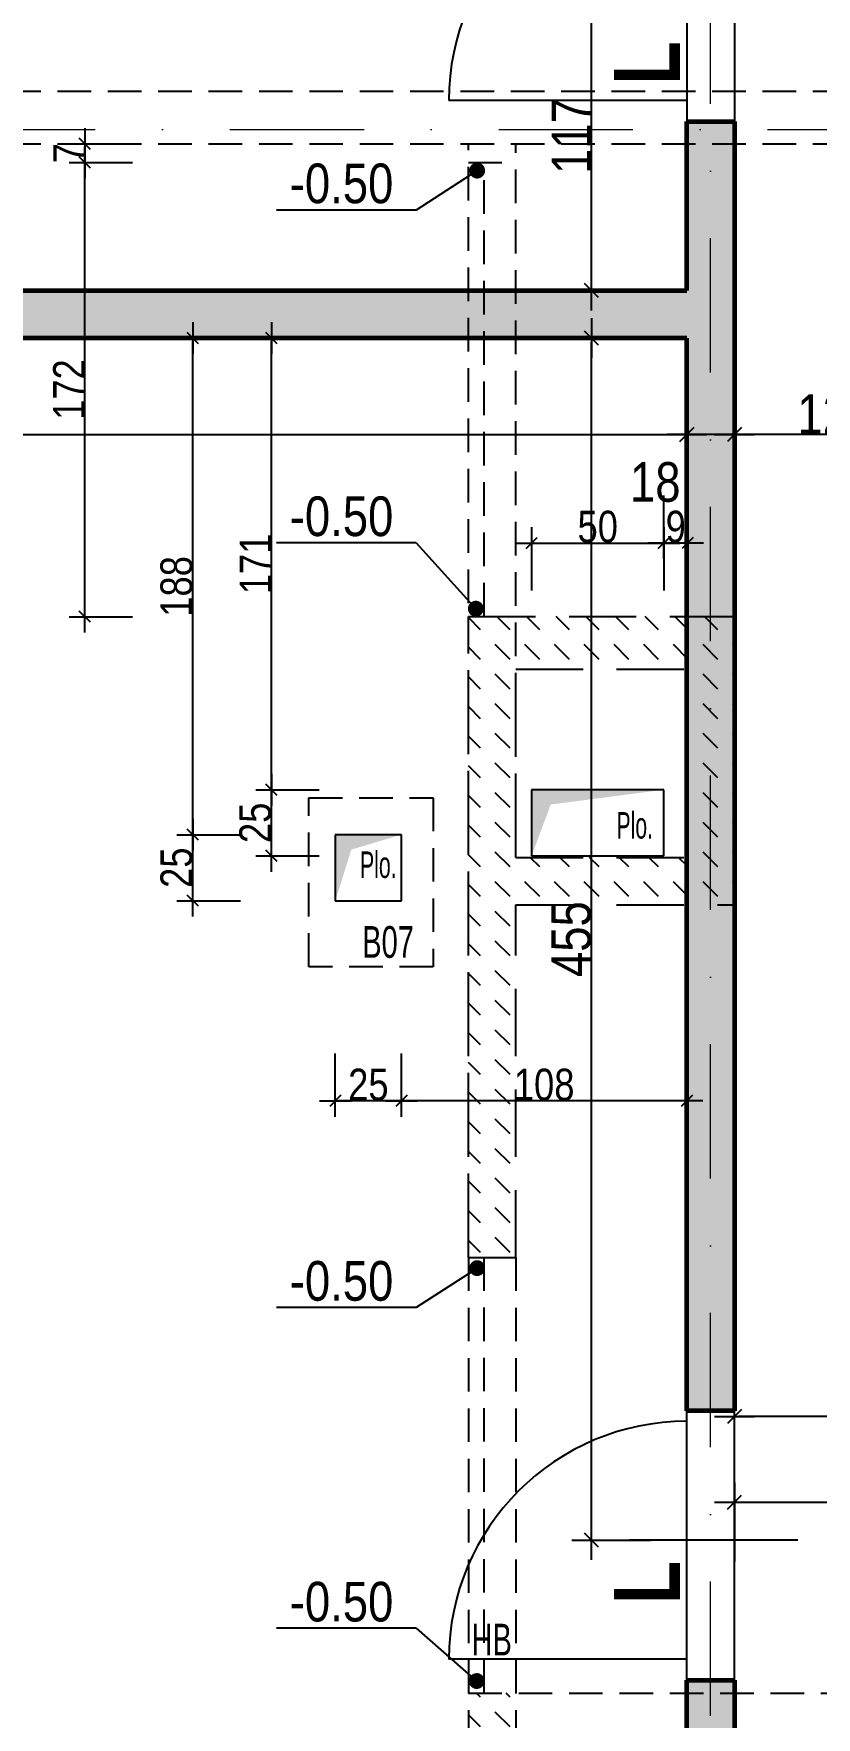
# Model space of a CAD drawing. Header units: millimetres. Extents: x 30537 to 37023, y -37354 to 0.
# Drawn here: x 31318 to 31614, y -35319 to -34682 of the extents above; entities that cross this region are included whole.
import ezdxf
from ezdxf.enums import TextEntityAlignment as Align

# ---------------------------------------------------------------- set-up
doc = ezdxf.new("R2010")
doc.units = ezdxf.units.MM
doc.linetypes.add('CACHEX2', pattern=[19.05, 12.7, -6.35])
doc.linetypes.add('TIRETPTX2', pattern=[50.8, 25.4, -12.7, 0, -12.7])
for name, color, linetype in [('01_cote_gen', 4, 'Continuous'), ('01_linteaux', 2, 'Continuous'), ('01_murs_sup', 2, 'CACHEX2'), ('01_poch_murs', 253, 'Continuous'), ('01_resv', 32, 'Continuous'), ('01_texte', 230, 'Continuous'), ('AA_COTES', 2, 'Continuous')]:
    doc.layers.add(name, color=color, linetype=linetype)
doc.layers.add('01_murs_coup', color=5, linetype='Continuous', lineweight=60)
doc.layers.add('01_tram_axes', color=2, linetype='TIRETPTX2', lineweight=9)
doc.styles.add('ARIAL NA', font='ARIALN.TTF')
doc.styles.add('impact', font='impact.ttf')
doc.styles.add('STYLE2', font='ARIALN.TTF')
doc.dimstyles.new('JB50', dxfattribs={"dimscale": 0.1, "dimtxt": 150, "dimasz": 15, "dimexe": 0.1, "dimexo": 0.1, "dimgap": 0.09, "dimtad": 1, "dimdec": 1, "dimdsep": 46, "dimtxsty": 'STYLE2', "dimblk1": 'BOND_G', "dimblk2": 'BOND_D', "dimsah": 1, "dimcen": 1.5, "dimdle": 0.01, "dimse1": 1, "dimse2": 1, "dimclrd": 4, "dimclre": 2, "dimclrt": 6, "dimazin": 2, "dimtfac": 2.333333, "dimtdec": 1, "dimtix": 1, "dimtmove": 2, "dimatfit": 3, "dimldrblk": 'BOND_G', "dimfxl": 1, "dimtolj": 1, "dimtzin": 0, "dimarcsym": 0})
doc.dimstyles.new('JB50res', dxfattribs={"dimscale": 0.1, "dimtxt": 120, "dimasz": 12, "dimexe": 0.1, "dimexo": 0.1, "dimgap": 0.09, "dimtad": 1, "dimdec": 1, "dimdsep": 46, "dimtxsty": 'STYLE2', "dimblk1": 'BOND_G', "dimblk2": 'BOND_D', "dimsah": 1, "dimcen": 1.5, "dimdle": 0.01, "dimse1": 1, "dimse2": 1, "dimclrd": 4, "dimclre": 2, "dimclrt": 6, "dimazin": 2, "dimtfac": 2.333333, "dimtdec": 1, "dimtix": 1, "dimtmove": 2, "dimatfit": 3, "dimldrblk": 'BOND_G', "dimfxl": 1, "dimtolj": 1, "dimtzin": 0, "dimarcsym": 0})

# ---------------------------------------------------------------- blocks, each defined once
blk = doc.blocks.new('BOND_G')
at = {"layer": 'AA_COTES', "color": 0}
for p, q in [((0, -5), (0, 15)), ((5, 0), (-5, 0)), ((1.77, 1.77), (-1.77, -1.77))]:
    blk.add_line(p, q, dxfattribs=at)
blk = doc.blocks.new('BOND_D')
at = {"layer": 'AA_COTES', "color": 0}
for p, q in [((0, 5), (0, -15)), ((5, 0), (-5, 0)), ((-1.77, -1.77), (1.77, 1.77))]:
    blk.add_line(p, q, dxfattribs=at)
blk = doc.blocks.new('*D4469')
at = {"layer": '01_cote_gen', "color": 4, "lineweight": -2, "ltscale": 2, "transparency": 16777216}
blk.add_line((31696.77, -85.1), (31599.77, -85.1), dxfattribs=at)
at = {"layer": 'Defpoints', "color": 0, "ltscale": 2, "transparency": 16777216}
for p in [(31698.27, 0), (31598.27, -85.1), (31598.27, -36661.01)]:
    blk.add_point(p, dxfattribs=at)
at = {"layer": '01_cote_gen', "color": 4, "lineweight": -2, "ltscale": 2, "transparency": 16777216, "xscale": 1.5, "yscale": 1.5, "zscale": 1.5, "rotation": 180}
blk.add_blockref('BOND_D', (31598.27, -85.1), dxfattribs=at)
at = {"layer": '01_cote_gen', "color": 4, "lineweight": -2, "ltscale": 2, "transparency": 16777216, "xscale": 1.5, "yscale": 1.5, "zscale": 1.5}
blk.add_blockref('BOND_G', (31698.27, -85.1), dxfattribs=at)
at = {"layer": '01_cote_gen', "color": 6, "lineweight": 0, "ltscale": 2, "transparency": 16777216, "insert": (31648.27, -77.43), "char_height": 15, "attachment_point": 5, "style": 'STYLE2'}
blk.add_mtext('\\A1;100', dxfattribs=at)
blk = doc.blocks.new('*D4133')
at = {"layer": '01_cote_gen', "color": 4, "lineweight": -2, "transparency": 16777216}
blk.add_line((31710.76, -34833.52), (31584.76, -34833.52), dxfattribs=at)
at = {"layer": 'Defpoints', "color": 0, "transparency": 16777216}
for p in [(31583.26, -34802.91), (31712.26, -34802.91), (31583.26, -34833.52)]:
    blk.add_point(p, dxfattribs=at)
at = {"layer": '01_cote_gen', "color": 4, "lineweight": -2, "transparency": 16777216, "xscale": 1.5, "yscale": 1.5, "zscale": 1.5, "rotation": 180}
blk.add_blockref('BOND_D', (31583.26, -34833.52), dxfattribs=at)
at = {"layer": '01_cote_gen', "color": 4, "lineweight": -2, "transparency": 16777216, "xscale": 1.5, "yscale": 1.5, "zscale": 1.5}
blk.add_blockref('BOND_G', (31712.26, -34833.52), dxfattribs=at)
at = {"layer": '01_cote_gen', "color": 6, "transparency": 16777216, "insert": (31621.41, -34825.85), "char_height": 15, "attachment_point": 5, "style": 'STYLE2'}
blk.add_mtext('\\A1;129', dxfattribs=at)
blk = doc.blocks.new('*D4138')
at = {"layer": '01_cote_gen', "color": 4, "lineweight": -2, "transparency": 16777216}
blk.add_line((31581.76, -34833.5), (31566.76, -34833.5), dxfattribs=at)
at = {"layer": 'Defpoints', "color": 0, "transparency": 16777216}
for p in [(31565.26, -34833.5), (31565.26, -34867.92), (31583.26, -34867.92)]:
    blk.add_point(p, dxfattribs=at)
at = {"layer": '01_cote_gen', "color": 4, "lineweight": -2, "transparency": 16777216, "xscale": 1.5, "yscale": 1.5, "zscale": 1.5, "rotation": 180}
blk.add_blockref('BOND_D', (31565.26, -34833.5), dxfattribs=at)
at = {"layer": '01_cote_gen', "color": 4, "lineweight": -2, "transparency": 16777216, "xscale": 1.5, "yscale": 1.5, "zscale": 1.5}
blk.add_blockref('BOND_G', (31583.26, -34833.5), dxfattribs=at)
at = {"layer": '01_cote_gen', "color": 6, "transparency": 16777216, "insert": (31553.32, -34851.56), "char_height": 15, "attachment_point": 5, "style": 'STYLE2'}
blk.add_mtext('\\A1;18', dxfattribs=at)
blk = doc.blocks.new('*D4181')
at = {"layer": '01_cote_gen', "color": 4, "lineweight": -2, "ltscale": 0.1, "transparency": 16777216}
blk.add_line((30966.77, -34833.52), (31563.76, -34833.52), dxfattribs=at)
at = {"layer": 'Defpoints', "color": 0, "ltscale": 0.1, "transparency": 16777216}
for p in [(31565.26, -34833.52), (30965.27, -34860.51), (31565.26, -34887.31)]:
    blk.add_point(p, dxfattribs=at)
at = {"layer": '01_cote_gen', "color": 4, "lineweight": -2, "ltscale": 0.1, "transparency": 16777216, "xscale": 1.5, "yscale": 1.5, "zscale": 1.5, "rotation": 180}
blk.add_blockref('BOND_G', (30965.27, -34833.52), dxfattribs=at)
at = {"layer": '01_cote_gen', "color": 4, "lineweight": -2, "ltscale": 0.1, "transparency": 16777216, "xscale": 1.5, "yscale": 1.5, "zscale": 1.5}
blk.add_blockref('BOND_D', (31565.26, -34833.52), dxfattribs=at)
at = {"layer": '01_cote_gen', "color": 6, "ltscale": 0.1, "transparency": 16777216, "insert": (31265.26, -34825.85), "char_height": 15, "attachment_point": 5, "style": 'STYLE2'}
blk.add_mtext('\\A1;600', dxfattribs=at)
blk = doc.blocks.new('*D4182')
at = {"layer": '01_cote_gen', "color": 4, "lineweight": -2, "ltscale": 0.1, "transparency": 16777216}
blk.add_line((31710.76, -35205.23), (31584.76, -35205.23), dxfattribs=at)
at = {"layer": 'Defpoints', "color": 0, "ltscale": 0.1, "transparency": 16777216}
for p in [(31583.26, -35163.89), (31712.26, -35163.89), (31583.26, -35205.23)]:
    blk.add_point(p, dxfattribs=at)
at = {"layer": '01_cote_gen', "color": 4, "lineweight": -2, "ltscale": 0.1, "transparency": 16777216, "xscale": 1.5, "yscale": 1.5, "zscale": 1.5, "rotation": 180}
blk.add_blockref('BOND_D', (31583.26, -35205.23), dxfattribs=at)
at = {"layer": '01_cote_gen', "color": 4, "lineweight": -2, "ltscale": 0.1, "transparency": 16777216, "xscale": 1.5, "yscale": 1.5, "zscale": 1.5}
blk.add_blockref('BOND_G', (31712.26, -35205.23), dxfattribs=at)
at = {"layer": '01_cote_gen', "color": 6, "ltscale": 0.1, "transparency": 16777216, "insert": (31653.01, -35197.56), "char_height": 15, "attachment_point": 5, "style": 'STYLE2'}
blk.add_mtext('\\A1;129', dxfattribs=at)
blk = doc.blocks.new('*D4188')
at = {"layer": '01_cote_gen', "color": 4, "lineweight": -2, "ltscale": 0.1, "transparency": 16777216}
blk.add_line((31584.76, -35237.63), (31733.73, -35237.63), dxfattribs=at)
at = {"layer": 'Defpoints', "color": 0, "ltscale": 0.1, "transparency": 16777216}
for p in [(31583.26, -35234.44), (31735.23, -35234.44), (31735.23, -35237.63)]:
    blk.add_point(p, dxfattribs=at)
at = {"layer": '01_cote_gen', "color": 4, "lineweight": -2, "ltscale": 0.1, "transparency": 16777216, "xscale": 1.5, "yscale": 1.5, "zscale": 1.5, "rotation": 180}
blk.add_blockref('BOND_G', (31583.26, -35237.63), dxfattribs=at)
at = {"layer": '01_cote_gen', "color": 4, "lineweight": -2, "ltscale": 0.1, "transparency": 16777216, "xscale": 1.5, "yscale": 1.5, "zscale": 1.5}
blk.add_blockref('BOND_D', (31735.23, -35237.63), dxfattribs=at)
at = {"layer": '01_cote_gen', "color": 6, "ltscale": 0.1, "transparency": 16777216, "insert": (31653.25, -35229.96), "char_height": 15, "attachment_point": 5, "style": 'STYLE2'}
blk.add_mtext('\\A1;152', dxfattribs=at)
blk = doc.blocks.new('*D4225')
at = {"layer": '01_cote_gen', "color": 4, "lineweight": -2, "ltscale": 0.1, "transparency": 16777216}
blk.add_line((31529.19, -34777.51), (31529.19, -34663.53), dxfattribs=at)
at = {"layer": 'Defpoints', "color": 0, "ltscale": 0.1, "transparency": 16777216}
for p in [(31529.19, -34662.03), (31534.57, -34662.03), (31534.57, -34779.01)]:
    blk.add_point(p, dxfattribs=at)
at = {"layer": '01_cote_gen', "color": 4, "lineweight": -2, "ltscale": 0.1, "transparency": 16777216, "xscale": 1.5, "yscale": 1.5, "zscale": 1.5}
for name, p, rotation in [('BOND_D', (31529.19, -34662.03), 90), ('BOND_G', (31529.19, -34779.01), 270)]:
    blk.add_blockref(name, p, dxfattribs=dict(at, rotation=rotation))
at = {"layer": '01_cote_gen', "color": 6, "ltscale": 0.1, "transparency": 16777216, "insert": (31521.66, -34720.52), "char_height": 15, "attachment_point": 5, "rotation": 90, "style": 'STYLE2'}
blk.add_mtext('\\A1;117', dxfattribs=at)
blk = doc.blocks.new('*D4513')
at = {"layer": '01_cote_gen', "color": 4, "lineweight": -2, "ltscale": 0.1, "transparency": 16777216}
blk.add_line((31529.19, -35250.51), (31529.19, -34798.51), dxfattribs=at)
at = {"layer": 'Defpoints', "color": 0, "ltscale": 0.1, "transparency": 16777216}
for p in [(31529.19, -34797.01), (31543.56, -34797.01), (31543.56, -35252.01)]:
    blk.add_point(p, dxfattribs=at)
at = {"layer": '01_cote_gen', "color": 4, "lineweight": -2, "ltscale": 0.1, "transparency": 16777216, "xscale": 1.5, "yscale": 1.5, "zscale": 1.5}
for name, p, rotation in [('BOND_D', (31529.19, -34797.01), 90), ('BOND_G', (31529.19, -35252.01), 270)]:
    blk.add_blockref(name, p, dxfattribs=dict(at, rotation=rotation))
at = {"layer": '01_cote_gen', "color": 6, "ltscale": 0.1, "transparency": 16777216, "insert": (31521.56, -35024.51), "char_height": 15, "attachment_point": 5, "rotation": 90, "style": 'STYLE2'}
blk.add_mtext('\\A1;455', dxfattribs=at)
blk = doc.blocks.new('*D4046')
at = {"layer": '01_cote_gen', "color": 4, "lineweight": -2, "ltscale": 0.1, "transparency": 16777216}
blk.add_line((31378.36, -35008.77), (31378.36, -34986.17), dxfattribs=at)
at = {"layer": 'Defpoints', "color": 0, "ltscale": 0.1, "transparency": 16777216}
for p in [(31378.36, -34984.97), (31457.29, -34984.97), (31457.29, -35009.97)]:
    blk.add_point(p, dxfattribs=at)
at = {"layer": '01_cote_gen', "color": 4, "lineweight": -2, "ltscale": 0.1, "transparency": 16777216, "xscale": 1.2, "yscale": 1.2, "zscale": 1.2}
for name, p, rotation in [('BOND_D', (31378.36, -34984.97), 90), ('BOND_G', (31378.36, -35009.97), 270)]:
    blk.add_blockref(name, p, dxfattribs=dict(at, rotation=rotation))
at = {"layer": '01_cote_gen', "color": 6, "ltscale": 0.1, "transparency": 16777216, "insert": (31372.22, -34997.47), "char_height": 12, "attachment_point": 5, "rotation": 90, "style": 'STYLE2'}
blk.add_mtext('\\A1;25', dxfattribs=at)
blk = doc.blocks.new('*D4399')
at = {"layer": '01_cote_gen', "color": 4, "lineweight": -2, "ltscale": 0.1, "transparency": 16777216}
blk.add_line((31378.36, -34983.77), (31378.36, -34798.21), dxfattribs=at)
at = {"layer": 'Defpoints', "color": 0, "ltscale": 0.1, "transparency": 16777216}
for p in [(31378.36, -34797.01), (31385.5, -34797.01), (31392.3, -34984.97)]:
    blk.add_point(p, dxfattribs=at)
at = {"layer": '01_cote_gen', "color": 4, "lineweight": -2, "ltscale": 0.1, "transparency": 16777216, "xscale": 1.2, "yscale": 1.2, "zscale": 1.2}
for name, p, rotation in [('BOND_D', (31378.36, -34797.01), 90), ('BOND_G', (31378.36, -34984.97), 270)]:
    blk.add_blockref(name, p, dxfattribs=dict(at, rotation=rotation))
at = {"layer": '01_cote_gen', "color": 6, "ltscale": 0.1, "transparency": 16777216, "insert": (31372.22, -34890.99), "char_height": 12, "attachment_point": 5, "rotation": 90, "style": 'STYLE2'}
blk.add_mtext('\\A1;188', dxfattribs=at)
blk = doc.blocks.new('*D4047')
at = {"layer": '01_cote_gen', "color": 4, "lineweight": -2, "ltscale": 0.1, "transparency": 16777216}
blk.add_line((31408.19, -34991.78), (31408.19, -34969.18), dxfattribs=at)
at = {"layer": 'Defpoints', "color": 0, "ltscale": 0.1, "transparency": 16777216}
for p in [(31408.19, -34967.98), (31556.55, -34967.98), (31556.55, -34992.98)]:
    blk.add_point(p, dxfattribs=at)
at = {"layer": '01_cote_gen', "color": 4, "lineweight": -2, "ltscale": 0.1, "transparency": 16777216, "xscale": 1.2, "yscale": 1.2, "zscale": 1.2}
for name, p, rotation in [('BOND_D', (31408.19, -34967.98), 90), ('BOND_G', (31408.19, -34992.98), 270)]:
    blk.add_blockref(name, p, dxfattribs=dict(at, rotation=rotation))
at = {"layer": '01_cote_gen', "color": 6, "ltscale": 0.1, "transparency": 16777216, "insert": (31402.06, -34980.48), "char_height": 12, "attachment_point": 5, "rotation": 90, "style": 'STYLE2'}
blk.add_mtext('\\A1;25', dxfattribs=at)
blk = doc.blocks.new('*D4400')
at = {"layer": '01_cote_gen', "color": 4, "lineweight": -2, "ltscale": 0.1, "transparency": 16777216}
blk.add_line((31408.19, -34966.78), (31408.19, -34798.21), dxfattribs=at)
at = {"layer": 'Defpoints', "color": 0, "ltscale": 0.1, "transparency": 16777216}
for p in [(31408.19, -34797.01), (31414.19, -34797.01), (31414.19, -34967.98)]:
    blk.add_point(p, dxfattribs=at)
at = {"layer": '01_cote_gen', "color": 4, "lineweight": -2, "ltscale": 0.1, "transparency": 16777216, "xscale": 1.2, "yscale": 1.2, "zscale": 1.2}
for name, p, rotation in [('BOND_D', (31408.19, -34797.01), 90), ('BOND_G', (31408.19, -34967.98), 270)]:
    blk.add_blockref(name, p, dxfattribs=dict(at, rotation=rotation))
at = {"layer": '01_cote_gen', "color": 6, "ltscale": 0.1, "transparency": 16777216, "insert": (31402.16, -34882.49), "char_height": 12, "attachment_point": 5, "rotation": 90, "style": 'STYLE2'}
blk.add_mtext('\\A1;171', dxfattribs=at)
blk = doc.blocks.new('*D4048')
at = {"layer": '01_cote_gen', "color": 4, "lineweight": -2, "ltscale": 0.1, "transparency": 16777216}
blk.add_line((31507.75, -34874.57), (31555.35, -34874.57), dxfattribs=at)
at = {"layer": 'Defpoints', "color": 0, "ltscale": 0.1, "transparency": 16777216}
for p in [(31556.55, -34874.57), (31506.55, -34967.98), (31556.55, -34967.98)]:
    blk.add_point(p, dxfattribs=at)
at = {"layer": '01_cote_gen', "color": 4, "lineweight": -2, "ltscale": 0.1, "transparency": 16777216, "xscale": 1.2, "yscale": 1.2, "zscale": 1.2, "rotation": 180}
blk.add_blockref('BOND_G', (31506.55, -34874.57), dxfattribs=at)
at = {"layer": '01_cote_gen', "color": 4, "lineweight": -2, "ltscale": 0.1, "transparency": 16777216, "xscale": 1.2, "yscale": 1.2, "zscale": 1.2}
blk.add_blockref('BOND_D', (31556.55, -34874.57), dxfattribs=at)
at = {"layer": '01_cote_gen', "color": 6, "ltscale": 0.1, "transparency": 16777216, "insert": (31531.55, -34868.44), "char_height": 12, "attachment_point": 5, "style": 'STYLE2'}
blk.add_mtext('\\A1;50', dxfattribs=at)
blk = doc.blocks.new('*D4401')
at = {"layer": '01_cote_gen', "color": 4, "lineweight": -2, "ltscale": 0.1, "transparency": 16777216}
blk.add_line((31564.38, -34874.57), (31557.75, -34874.57), dxfattribs=at)
at = {"layer": 'Defpoints', "color": 0, "ltscale": 0.1, "transparency": 16777216}
for p in [(31556.55, -34874.57), (31556.55, -34971.25), (31565.58, -34971.25)]:
    blk.add_point(p, dxfattribs=at)
at = {"layer": '01_cote_gen', "color": 4, "lineweight": -2, "ltscale": 0.1, "transparency": 16777216, "xscale": 1.2, "yscale": 1.2, "zscale": 1.2, "rotation": 180}
blk.add_blockref('BOND_D', (31556.55, -34874.57), dxfattribs=at)
at = {"layer": '01_cote_gen', "color": 4, "lineweight": -2, "ltscale": 0.1, "transparency": 16777216, "xscale": 1.2, "yscale": 1.2, "zscale": 1.2}
blk.add_blockref('BOND_G', (31565.58, -34874.57), dxfattribs=at)
at = {"layer": '01_cote_gen', "color": 6, "ltscale": 0.1, "transparency": 16777216, "insert": (31561.06, -34868.44), "char_height": 12, "attachment_point": 5, "style": 'STYLE2'}
blk.add_mtext('\\A1;9', dxfattribs=at)
blk = doc.blocks.new('*D4411')
at = {"layer": '01_cote_gen', "color": 4, "lineweight": -2, "ltscale": 0.1, "transparency": 16777216}
blk.add_line((31564.06, -35085.76), (31458.49, -35085.76), dxfattribs=at)
at = {"layer": 'Defpoints', "color": 0, "ltscale": 0.1, "transparency": 16777216}
for p in [(31457.29, -35009.97), (31565.26, -35047.8), (31457.29, -35085.76)]:
    blk.add_point(p, dxfattribs=at)
at = {"layer": '01_cote_gen', "color": 4, "lineweight": -2, "ltscale": 0.1, "transparency": 16777216, "xscale": 1.2, "yscale": 1.2, "zscale": 1.2, "rotation": 180}
blk.add_blockref('BOND_D', (31457.29, -35085.76), dxfattribs=at)
at = {"layer": '01_cote_gen', "color": 4, "lineweight": -2, "ltscale": 0.1, "transparency": 16777216, "xscale": 1.2, "yscale": 1.2, "zscale": 1.2}
blk.add_blockref('BOND_G', (31565.26, -35085.76), dxfattribs=at)
at = {"layer": '01_cote_gen', "color": 6, "ltscale": 0.1, "transparency": 16777216, "insert": (31511.28, -35079.63), "char_height": 12, "attachment_point": 5, "style": 'STYLE2'}
blk.add_mtext('\\A1;108', dxfattribs=at)
blk = doc.blocks.new('*D4067')
at = {"layer": '01_cote_gen', "color": 4, "lineweight": -2, "ltscale": 0.1, "transparency": 16777216}
blk.add_line((31456.09, -35085.76), (31433.49, -35085.76), dxfattribs=at)
at = {"layer": 'Defpoints', "color": 0, "ltscale": 0.1, "transparency": 16777216}
for p in [(31432.29, -35009.97), (31457.29, -35009.97), (31432.29, -35085.76)]:
    blk.add_point(p, dxfattribs=at)
at = {"layer": '01_cote_gen', "color": 4, "lineweight": -2, "ltscale": 0.1, "transparency": 16777216, "xscale": 1.2, "yscale": 1.2, "zscale": 1.2, "rotation": 180}
blk.add_blockref('BOND_D', (31432.29, -35085.76), dxfattribs=at)
at = {"layer": '01_cote_gen', "color": 4, "lineweight": -2, "ltscale": 0.1, "transparency": 16777216, "xscale": 1.2, "yscale": 1.2, "zscale": 1.2}
blk.add_blockref('BOND_G', (31457.29, -35085.76), dxfattribs=at)
at = {"layer": '01_cote_gen', "color": 6, "ltscale": 0.1, "transparency": 16777216, "insert": (31444.79, -35079.63), "char_height": 12, "attachment_point": 5, "style": 'STYLE2'}
blk.add_mtext('\\A1;25', dxfattribs=at)
blk = doc.blocks.new('*D4453')
at = {"layer": '01_cote_gen', "color": 4, "lineweight": -2, "ltscale": 0.1, "transparency": 16777216}
blk.add_line((31337.58, -34901.27), (31337.58, -34731.71), dxfattribs=at)
at = {"layer": 'Defpoints', "color": 0, "ltscale": 0.1, "transparency": 16777216}
for p in [(31337.58, -34730.51), (31500.61, -34730.51), (31355.58, -34902.47)]:
    blk.add_point(p, dxfattribs=at)
at = {"layer": '01_cote_gen', "color": 4, "lineweight": -2, "ltscale": 0.1, "transparency": 16777216, "xscale": 1.2, "yscale": 1.2, "zscale": 1.2}
for name, p, rotation in [('BOND_D', (31337.58, -34730.51), 90), ('BOND_G', (31337.58, -34902.47), 270)]:
    blk.add_blockref(name, p, dxfattribs=dict(at, rotation=rotation))
at = {"layer": '01_cote_gen', "color": 6, "ltscale": 0.1, "transparency": 16777216, "insert": (31331.55, -34816.49), "char_height": 12, "attachment_point": 5, "rotation": 90, "style": 'STYLE2'}
blk.add_mtext('\\A1;172', dxfattribs=at)
blk = doc.blocks.new('*D4454')
at = {"layer": '01_cote_gen', "color": 4, "lineweight": -2, "ltscale": 0.1, "transparency": 16777216}
blk.add_line((31337.58, -34729.31), (31337.58, -34724.71), dxfattribs=at)
at = {"layer": 'Defpoints', "color": 0, "ltscale": 0.1, "transparency": 16777216}
for p in [(31337.58, -34723.51), (31347.29, -34723.51), (31347.29, -34730.51)]:
    blk.add_point(p, dxfattribs=at)
at = {"layer": '01_cote_gen', "color": 4, "lineweight": -2, "ltscale": 0.1, "transparency": 16777216, "xscale": 1.2, "yscale": 1.2, "zscale": 1.2}
for name, p, rotation in [('BOND_D', (31337.58, -34723.51), 90), ('BOND_G', (31337.58, -34730.51), 270)]:
    blk.add_blockref(name, p, dxfattribs=dict(at, rotation=rotation))
at = {"layer": '01_cote_gen', "color": 6, "ltscale": 0.1, "transparency": 16777216, "insert": (31331.57, -34727.01), "char_height": 12, "attachment_point": 5, "rotation": 90, "style": 'STYLE2'}
blk.add_mtext('\\A1;7', dxfattribs=at)

msp = doc.modelspace()

# ---------------------------------------------------------------- hatches: boundary and pattern name
at = {"layer": '01_murs_sup', "ltscale": 0.1}
h = msp.add_hatch(dxfattribs=at)
h.set_pattern_fill('DASH', color=256, scale=2.5, angle=135)
h.set_pattern_definition([(135, (13537.8975, 4257.749), (-11.2253202, 9e-16), [7.9375, -7.9375])])
h.paths.add_polyline_path([(31732.26, -35124.98), (31732.26, -35035.98), (31957.26, -35035.98), (31957.26, -35082.6), (31938.23, -35082.6), (31938.23, -35124.98)], flags=16)
h.paths.add_polyline_path([(31732.26, -35015.98), (31732.26, -34922.37), (31957.26, -34922.37), (31957.26, -35015.98)], flags=16)
h.paths.add_polyline_path([(31565.58, -34993.58), (31500.61, -34993.58), (31500.61, -34922.37), (31565.58, -34922.37)], flags=16)
h.paths.add_polyline_path([(31526.14, -34979.64, -1), (31546.14, -34979.64, -1)], flags=0)
h.paths.add_polyline_path([(31529.64, -34979.64, -1), (31542.64, -34979.64, -1)], flags=0)
h.paths.add_polyline_path([(32333.26, -34929.98), (32317.26, -34929.98), (32317.26, -35082.6), (32202.38, -35082.6), (32202.38, -35100.6), (32333.26, -35100.6)])
h.paths.add_polyline_path([(32333.26, -34819.98), (32317.26, -34819.98), (32317.26, -34741.98), (32202.35, -34741.98), (32202.35, -34723.98), (32333.26, -34723.98)])
h.paths.add_polyline_path([(32092.35, -34723.98), (31977.26, -34723.98), (31977.26, -34741.98), (32092.35, -34741.98)])
h.paths.add_polyline_path([(31867.26, -34723.98), (31712.26, -34723.98), (31712.26, -34758.88), (31732.26, -34758.88), (31732.26, -34741.98), (31867.26, -34741.98)])
h.paths.add_polyline_path([(31513.43, -34973.54), (31558.99, -34973.54), (31558.99, -34948.33), (31513.43, -34948.33)], flags=8)
h.paths.add_polyline_path([(31972.26, -34880.09), (31972.26, -34902.37), (31897.42, -34902.37), (31897.42, -34880.09)])
h.paths.add_polyline_path([(31700.61, -35309.98), (31700.61, -35329.98), (31958.23, -35329.98), (31958.23, -35100.6), (32092.35, -35100.6), (32092.35, -35082.6), (31977.26, -35082.6), (31977.26, -34902.37), (31972.26, -34902.37), (31972.26, -34880.09), (31897.42, -34880.09), (31897.42, -34902.37), (31732.26, -34902.37), (31732.26, -34861.88), (31712.26, -34861.88), (31712.26, -35144.98), (31938.23, -35144.98), (31938.23, -35309.98)])
h.paths.add_polyline_path([(31482.61, -35144.98), (31500.61, -35144.98), (31500.61, -35011.58), (31583.58, -35011.58), (31583.58, -34902.37), (31482.61, -34902.37)])
h.paths.add_polyline_path([(31500.61, -35309.98), (31482.61, -35309.98), (31482.61, -35329.98), (31500.61, -35329.98)])
at = {"layer": '01_poch_murs', "ltscale": 0.1}
h = msp.add_hatch(color=256, dxfattribs=at)
h.dxf.hatch_style = 1
h.paths.add_polyline_path([(31662.26, -33952.01), (31565.27, -33952.01), (31565.27, -33752.01), (31565.27, -33952.01), (31462.26, -33952.01), (31462.26, -33968.01), (31565.26, -33968.01), (31565.26, -34613.01), (31583.26, -34613.01), (31583.26, -34579.01), (31959.27, -34579.01), (31959.26, -34560.98), (31583.26, -34561.01), (31583.26, -33968.01), (31662.26, -33968.01)])
h.paths.add_polyline_path([(31362.26, -33952.01), (31262.26, -33952.01), (31262.26, -33968.01), (31362.26, -33968.01)])
h.paths.add_polyline_path([(31062.26, -33952.01), (30949.27, -33952.01), (30949.27, -34424.01), (30965.27, -34424.01), (30965.27, -33968.01), (31062.26, -33968.01)])
h.paths.add_polyline_path([(32062.26, -33952.01), (31862.26, -33952.01), (31862.26, -33968.01), (32062.26, -33968.01)])
h.paths.add_polyline_path([(32333.26, -33752.01), (32317.27, -33752.01), (32317.27, -33952.01), (32317.26, -33952.01), (32162.26, -33952.01), (32162.26, -33968.01), (32317.26, -33968.01), (32317.26, -34561.01), (32061.26, -34561.01), (32061.26, -34579.01), (32333.26, -34578.99)])
h.paths.add_polyline_path([(32561.26, -33952.01), (32335.26, -33952.01), (32335.26, -34579.01), (32587.26, -34579.01), (32587.26, -34561.01), (32351.26, -34561.01), (32351.26, -33968.01), (32561.26, -33968.01)])
h.paths.add_polyline_path([(32819.26, -33952.01), (32661.26, -33952.01), (32661.26, -33968.01), (32819.26, -33968.01)])
h.paths.add_polyline_path([(33137.26, -33952.01), (32919.26, -33952.01), (32919.26, -33968.01), (33137.26, -33968.01)])
h.paths.add_polyline_path([(33374.26, -33952.01), (33237.26, -33952.01), (33237.26, -33968.01), (33358.26, -33968.01), (33358.26, -34019.01), (33374.26, -34019.01)])
h.paths.add_polyline_path([(33374.26, -34219.01), (33358.26, -34219.01), (33358.76, -34365.05), (33374.76, -34365.05)])
h.paths.add_polyline_path([(33374.76, -34465.05), (33358.76, -34465.05), (33358.26, -34635.01), (32932.26, -34635.01), (32932.26, -34570.01), (32912.26, -34570.01), (32912.26, -34635.01), (32746.26, -34635.01), (32746.26, -34561.01), (32689.26, -34561.01), (32689.26, -34579.01), (32728.26, -34579.01), (32728.26, -34709.01), (32689.26, -34709.01), (32689.26, -34727.01), (32746.26, -34727.01), (32746.26, -34653.01), (32912.26, -34653.01), (32912.26, -34718.01), (32932.26, -34718.01), (32932.26, -34653.01), (33358.26, -34653.01), (33358.26, -34823.01), (33374.26, -34823.01)])
h.paths.add_polyline_path([(32587.26, -34709.01), (32335.26, -34709.01), (32335.26, -35336.01), (32596.26, -35336.01), (32596.26, -35320.01), (32351.26, -35320.01), (32351.26, -34727.01), (32587.26, -34727.01)])
h.paths.add_polyline_path([(33374.26, -34923.01), (33358.26, -34923.01), (33358.26, -35019.01), (33374.26, -35019.01)])
h.paths.add_polyline_path([(31977.26, -34741.99), (31992.26, -34741.99), (31992.26, -34723.99), (31894.26, -34723.99), (31894.26, -34741.99), (31957.26, -34741.99), (31957.26, -34904.99), (31732.26, -34904.99), (31732.26, -34741.99), (31792.26, -34741.99), (31792.26, -34723.99), (31712.26, -34723.99), (31712.26, -35144.98), (31938.23, -35144.98), (31938.23, -35309.98), (31713.26, -35309.98), (31713.26, -35493.98), (31731.26, -35493.98), (31731.26, -35329.98), (31958.23, -35329.98), (31958.23, -35101.99), (32317.26, -35101.99), (32317.26, -35375.01), (32333.26, -35375.01), (32333.26, -34723.99), (32094.26, -34723.99), (32094.26, -34741.99), (32317.26, -34741.99), (32317.26, -35081.99), (31977.26, -35081.99)])
h.paths.add_polyline_path([(31957.26, -34924.99), (31957.26, -35014.99), (31732.26, -35014.99), (31732.26, -34924.99)], flags=16)
h.paths.add_polyline_path([(31957.26, -35034.99), (31957.26, -35081.99), (31938.23, -35081.99), (31938.23, -35124.98), (31732.26, -35124.98), (31732.26, -35034.99)], flags=16)
h.paths.add_polyline_path([(31583.26, -34715.01), (31565.26, -34715.01), (31565.26, -34779.01), (30965.27, -34779.01), (30965.27, -34524.01), (30949.27, -34524.01), (30949.27, -34924.01), (30965.27, -34924.01), (30965.27, -34797.01), (31565.26, -34797.01), (31565.26, -35203), (31583.26, -35203)])
h.paths.add_polyline_path([(31583.26, -35305), (31565.26, -35305), (31565.29, -35591.01), (30965.29, -35591.01), (30965.27, -35529.01), (30949.27, -35529.01), (30949.27, -35820.01), (30965.27, -35820.01), (30965.29, -35609.01), (31565.29, -35609.01), (31565.26, -35814.01), (31606.26, -35814.01), (31606.26, -35796.01), (31583.26, -35796.01)])
h.paths.add_polyline_path([(31731.26, -35595.98), (31713.26, -35595.98), (31713.26, -35796.01), (31708.26, -35796.01), (31708.26, -35814.01), (31713.26, -35814.01), (31713.26, -36205), (31482.26, -36205), (31482.26, -36223), (31713.26, -36223), (31713.26, -36381.01), (31953.26, -36381.01), (31953.26, -36645.01), (31698.27, -36645.01), (31698.27, -36661.01), (32031.27, -36661.01), (32031.27, -36645.01), (31969.26, -36645.01), (31969.26, -36381.01), (31987.26, -36381.01), (31987.26, -36365.01), (31731.26, -36365.01)])
h.paths.add_polyline_path([(32333.26, -35475.01), (32317.26, -35475.01), (32317.26, -35719.01), (32333.26, -35719.01)])
h.paths.add_polyline_path([(32333.26, -35819.01), (32317.26, -35819.01), (32317.26, -36019.01), (32333.26, -36019.01)])
h.paths.add_polyline_path([(32333.26, -36119.01), (32317.26, -36119.01), (32317.26, -36365.01), (32287.26, -36365.01), (32287.26, -36381.01), (32333.26, -36381.01)])
h.paths.add_polyline_path([(31328.27, -36365), (31290.27, -36365.01), (31290.27, -36381.01), (31312.27, -36381), (31312.27, -36645), (31251.27, -36645.01), (31251.27, -36661.01), (31351.27, -36661.01), (31351.27, -36645.01), (31328.27, -36645.01)])
h.paths.add_polyline_path([(30965.27, -36225.01), (30949.27, -36225.01), (30949.27, -36381.01), (30990.27, -36381.01), (30990.27, -36365.01), (30965.27, -36365.01)])
h.paths.add_polyline_path([(30965.27, -35920.01), (30949.27, -35920.01), (30949.27, -36125.01), (30965.27, -36125.01)])
h.paths.add_polyline_path([(31598.27, -36645.01), (31451.27, -36645.01), (31451.27, -36661.01), (31598.27, -36661.01)])
h.paths.add_polyline_path([(31964.26, -34760.38), (31964.41, -34760.38), (31964.41, -34749.79), (31964.26, -34749.79)], flags=16)
h.paths.add_polyline_path([(31317.06, -36497.71), (31317.06, -36466.48)], flags=16)

# ---------------------------------------------------------------- linework, layer by layer
at = {"layer": '01_linteaux', "ltscale": 0.1}
for p, q in [((31565.26, -34613.01), (31565.26, -34715.01)), ((31583.26, -34613.01), (31583.26, -34715.01)), ((31565.26, -34707.03), (31475.26, -34707.03)), ((31565.26, -34707.03), (31475.26, -34707.03)), ((31565.26, -35305), (31565.26, -35203)), ((31583.26, -35305), (31583.26, -35203)), ((31607.25, -35252.01), (31543.56, -35252.01)), ((31607.25, -35252.01), (31543.56, -35252.01)), ((31565.26, -35297.01), (31475.26, -35297.01)), ((31565.26, -35297.01), (31475.26, -35297.01))]:
    msp.add_line(p, q, dxfattribs=at)
for centre in [(31565.26, -34707.03), (31565.26, -34707.03), (31565.26, -35297.01), (31565.26, -35297.01)]:
    msp.add_arc(centre, 90, 90, 180, dxfattribs=at)
at = {"layer": '01_murs_coup'}
for p, q in [((31565.26, -34779.01), (31565.26, -34715.01)), ((31565.26, -34715.01), (31583.26, -34715.01)), ((31583.26, -34715.01), (31583.26, -35203)), ((30965.27, -34779.01), (31565.26, -34779.01)), ((31565.26, -34797.01), (30965.27, -34797.01)), ((31565.26, -35203), (31565.26, -34797.01)), ((31583.26, -35203), (31565.26, -35203)), ((31565.29, -35591.01), (31565.26, -35305)), ((31565.26, -35305), (31583.26, -35305)), ((31583.26, -35305), (31583.26, -35796.01))]:
    msp.add_line(p, q, dxfattribs=at)
at = {"layer": '01_murs_sup'}
for p, q in [((30965.27, -34703.51), (31692.26, -34703.51)), ((30965.27, -34723.51), (31712.26, -34723.51)), ((31482.61, -35144.98), (31482.61, -34723.51)), ((31500.61, -34993.58), (31500.61, -34723.51)), ((31482.61, -34730.51), (31500.61, -34730.51)), ((31488.61, -34902.37), (31488.61, -34730.51)), ((31482.61, -35144.98), (31482.61, -35329.98)), ((31488.61, -35309.98), (31488.61, -35144.98)), ((31500.61, -35144.98), (31500.61, -35329.98)), ((31482.61, -35309.98), (31938.23, -35309.98))]:
    msp.add_line(p, q, dxfattribs=at)
at = {"layer": '01_murs_sup', "ltscale": 2}
for p, q in [((31482.61, -35144.98), (31482.61, -34902.37)), ((31482.61, -34902.37), (31583.58, -34902.37)), ((31482.61, -34902.37), (31583.58, -34902.37)), ((31583.58, -35011.58), (31583.58, -34902.37)), ((31583.58, -35011.58), (31583.58, -34902.37)), ((31500.61, -34993.58), (31500.61, -34922.37)), ((31500.61, -34922.37), (31565.58, -34922.37)), ((31500.61, -34922.37), (31565.58, -34922.37)), ((31565.58, -34993.58), (31565.58, -34922.37)), ((31565.58, -34993.58), (31565.58, -34922.37)), ((31500.61, -34993.58), (31565.58, -34993.58)), ((31500.61, -34993.58), (31565.58, -34993.58)), ((31500.61, -35144.98), (31500.61, -35011.58)), ((31500.61, -35011.58), (31583.58, -35011.58)), ((31500.61, -35011.58), (31583.58, -35011.58)), ((31482.61, -35144.98), (31500.61, -35144.98))]:
    msp.add_line(p, q, dxfattribs=at)
at = {"layer": '01_resv'}
for p, q in [((31556.55, -34967.98), (31506.55, -34967.98)), ((31506.55, -34967.98), (31506.55, -34992.98)), ((31556.55, -34967.98), (31506.55, -34967.98)), ((31556.55, -34992.98), (31556.55, -34967.98)), ((31444.79, -34984.97), (31432.29, -34984.97)), ((31432.29, -34984.97), (31432.29, -35009.97)), ((31457.29, -34984.97), (31432.29, -34984.97)), ((31457.29, -34984.97), (31444.79, -34984.97)), ((31457.29, -35009.97), (31457.29, -34984.97)), ((31506.55, -34992.98), (31556.55, -34992.98)), ((31432.29, -35009.97), (31457.29, -35009.97))]:
    msp.add_line(p, q, dxfattribs=at)
at = {"layer": '01_resv', "linetype": 'CACHEX2'}
for p, q in [((31422.28, -34970.99), (31469.28, -34970.99)), ((31422.28, -35034.99), (31422.28, -34970.99)), ((31469.28, -34970.99), (31469.28, -35034.99)), ((31469.28, -35034.99), (31422.28, -35034.99))]:
    msp.add_line(p, q, dxfattribs=at)
at = {"layer": '01_resv'}
for points in [[(31506.55, -34992.98), (31506.55, -34967.98), (31513.77, -34973.55)], [(31506.55, -34967.98), (31556.55, -34967.98), (31513.77, -34973.55)], [(31432.29, -35009.97), (31432.29, -34984.97), (31438.35, -34990.62)], [(31432.29, -34984.97), (31457.29, -34984.97), (31438.35, -34990.62)]]:
    msp.add_solid(points, dxfattribs=at)
at = {"layer": '01_texte'}
for p, q in [((31485.86, -34733.73), (31462.91, -34748.52)), ((31462.91, -34748.52), (31410.07, -34748.52)), ((31462.91, -34874.53), (31410.07, -34874.53)), ((31462.91, -34874.53), (31485.44, -34899.43)), ((31485.86, -35149.17), (31462.91, -35163.95)), ((31462.91, -35163.95), (31410.07, -35163.95)), ((31462.91, -35285.38), (31410.07, -35285.38)), ((31462.91, -35285.38), (31485.71, -35305.45))]:
    msp.add_line(p, q, dxfattribs=at)
at = {"layer": '01_texte', "const_width": 3}
for points in [[(31484.44, -34733.61, 1), (31487.44, -34733.61, 1)], [(31483.94, -34899.43, 1), (31486.94, -34899.43, 1)], [(31484.44, -35149.05, 1), (31487.44, -35149.05, 1)], [(31484.29, -35305.34, 1), (31487.29, -35305.34, 1)]]:
    msp.add_lwpolyline(points, format="xyb", close=True, dxfattribs=at)
at = {"layer": '01_tram_axes', "color": 253, "ltscale": 2}
for p, q in [((31574.26, -36844), (31574.26, -33270.42)), ((30578.78, -34718.01), (33729.34, -34718.01))]:
    msp.add_line(p, q, dxfattribs=at)

# ---------------------------------------------------------------- texts
at = {"layer": '01_texte', "style": 'impact'}
for p in [(31570.14, -34692.85), (31570.14, -35268)]:
    msp.add_text('L', height=25, rotation=90, dxfattribs=at).set_placement(p, align=Align.BOTTOM_CENTER)
at = {"layer": '01_texte', "style": 'ARIAL NA'}
for p in [(31415.07, -34745.94), (31415.07, -34871.95), (31415.07, -35161.37), (31415.07, -35282.8)]:
    msp.add_text('-0.50', height=15, dxfattribs=at).set_placement(p)
at = {"layer": '01_texte'}
for s, height, style, width, p in [('Plo.', 10, 'STYLE2', 0.7, (31538.64, -34986.44)), ('Plo.', 10, 'STYLE2', 0.7, (31441.65, -35001.34)), ('B07', 12, 'STYLE2', 0.8, (31442.46, -35031.58)), ('HB', 12, 'ARIAL NA', 0.8, (31483.79, -35295.66))]:
    msp.add_text(s, height=height, dxfattribs=dict(at, style=style, width=width)).set_placement(p)

# ---------------------------------------------------------------- dimensions: what is measured, and where the dimension line sits
at = {"layer": '01_cote_gen', "lineweight": 0, "ltscale": 2}
dim = msp.add_linear_dim(base=(31598.27, -85.1), p1=(31698.27, 0), p2=(31598.27, -36661.01), dimstyle='JB50', dxfattribs=at)
dim.commit()
dim.dimension.update_dxf_attribs({"geometry": '*D4469', "text_midpoint": (31648.27, -77.43)})
at = {"layer": '01_cote_gen', "ltscale": 0.1}
for base, p1, p2, dimstyle, picture, middle in [((31529.19, -34662.03), (31534.57, -34779.01), (31534.57, -34662.03), 'JB50', '*D4225', (31521.66, -34720.52)), ((31337.58, -34723.51), (31347.29, -34730.51), (31347.29, -34723.51), 'JB50res', '*D4454', (31331.57, -34727.01)), ((31337.58, -34730.51), (31355.58, -34902.47), (31500.61, -34730.51), 'JB50res', '*D4453', (31331.55, -34816.49)), ((31529.19, -34797.01), (31543.56, -35252.01), (31543.56, -34797.01), 'JB50', '*D4513', (31521.56, -35024.51)), ((31378.36, -34797.01), (31392.3, -34984.97), (31385.5, -34797.01), 'JB50res', '*D4399', (31372.22, -34890.99)), ((31408.19, -34797.01), (31414.19, -34967.98), (31414.19, -34797.01), 'JB50res', '*D4400', (31402.16, -34882.49)), ((31408.19, -34967.98), (31556.55, -34992.98), (31556.55, -34967.98), 'JB50res', '*D4047', (31402.06, -34980.48)), ((31378.36, -34984.97), (31457.29, -35009.97), (31457.29, -34984.97), 'JB50res', '*D4046', (31372.22, -34997.47))]:
    dim = msp.add_linear_dim(base=base, p1=p1, p2=p2, angle=90, dimstyle=dimstyle, dxfattribs=at)
    dim.commit()
    dim.dimension.update_dxf_attribs({"geometry": picture, "text_midpoint": middle})
at = {"layer": '01_cote_gen'}
for base, p1, p2, picture, middle in [((31583.26, -34833.52), (31712.26, -34802.91), (31583.26, -34802.91), '*D4133', (31621.41, -34825.85)), ((31565.26, -34833.5), (31583.26, -34867.92), (31565.26, -34867.92), '*D4138', (31553.32, -34851.56))]:
    dim = msp.add_linear_dim(base=base, p1=p1, p2=p2, dimstyle='JB50', dxfattribs=at)
    dim.commit()
    dim.dimension.update_dxf_attribs({"geometry": picture, "text_midpoint": middle, "dimtype": 160})
at = {"layer": '01_cote_gen', "ltscale": 0.1}
for base, p1, p2, dimstyle, picture, middle in [((31565.26, -34833.52), (30965.27, -34860.51), (31565.26, -34887.31), 'JB50', '*D4181', (31265.26, -34825.85)), ((31556.55, -34874.57), (31565.58, -34971.25), (31556.55, -34971.25), 'JB50res', '*D4401', (31561.06, -34868.44)), ((31556.55, -34874.57), (31506.55, -34967.98), (31556.55, -34967.98), 'JB50res', '*D4048', (31531.55, -34868.44)), ((31432.29, -35085.76), (31457.29, -35009.97), (31432.29, -35009.97), 'JB50res', '*D4067', (31444.79, -35079.63)), ((31457.29, -35085.76), (31565.26, -35047.8), (31457.29, -35009.97), 'JB50res', '*D4411', (31511.28, -35079.63))]:
    dim = msp.add_linear_dim(base=base, p1=p1, p2=p2, dimstyle=dimstyle, dxfattribs=at)
    dim.commit()
    dim.dimension.update_dxf_attribs({"geometry": picture, "text_midpoint": middle})
for base, p1, p2, picture, middle in [((31583.26, -35205.23), (31712.26, -35163.89), (31583.26, -35163.89), '*D4182', (31653.01, -35197.56)), ((31735.23, -35237.63), (31583.26, -35234.44), (31735.23, -35234.44), '*D4188', (31653.25, -35229.96))]:
    dim = msp.add_linear_dim(base=base, p1=p1, p2=p2, dimstyle='JB50', dxfattribs=at)
    dim.commit()
    dim.dimension.update_dxf_attribs({"geometry": picture, "text_midpoint": middle, "dimtype": 160})

doc.saveas('drawing.dxf')
